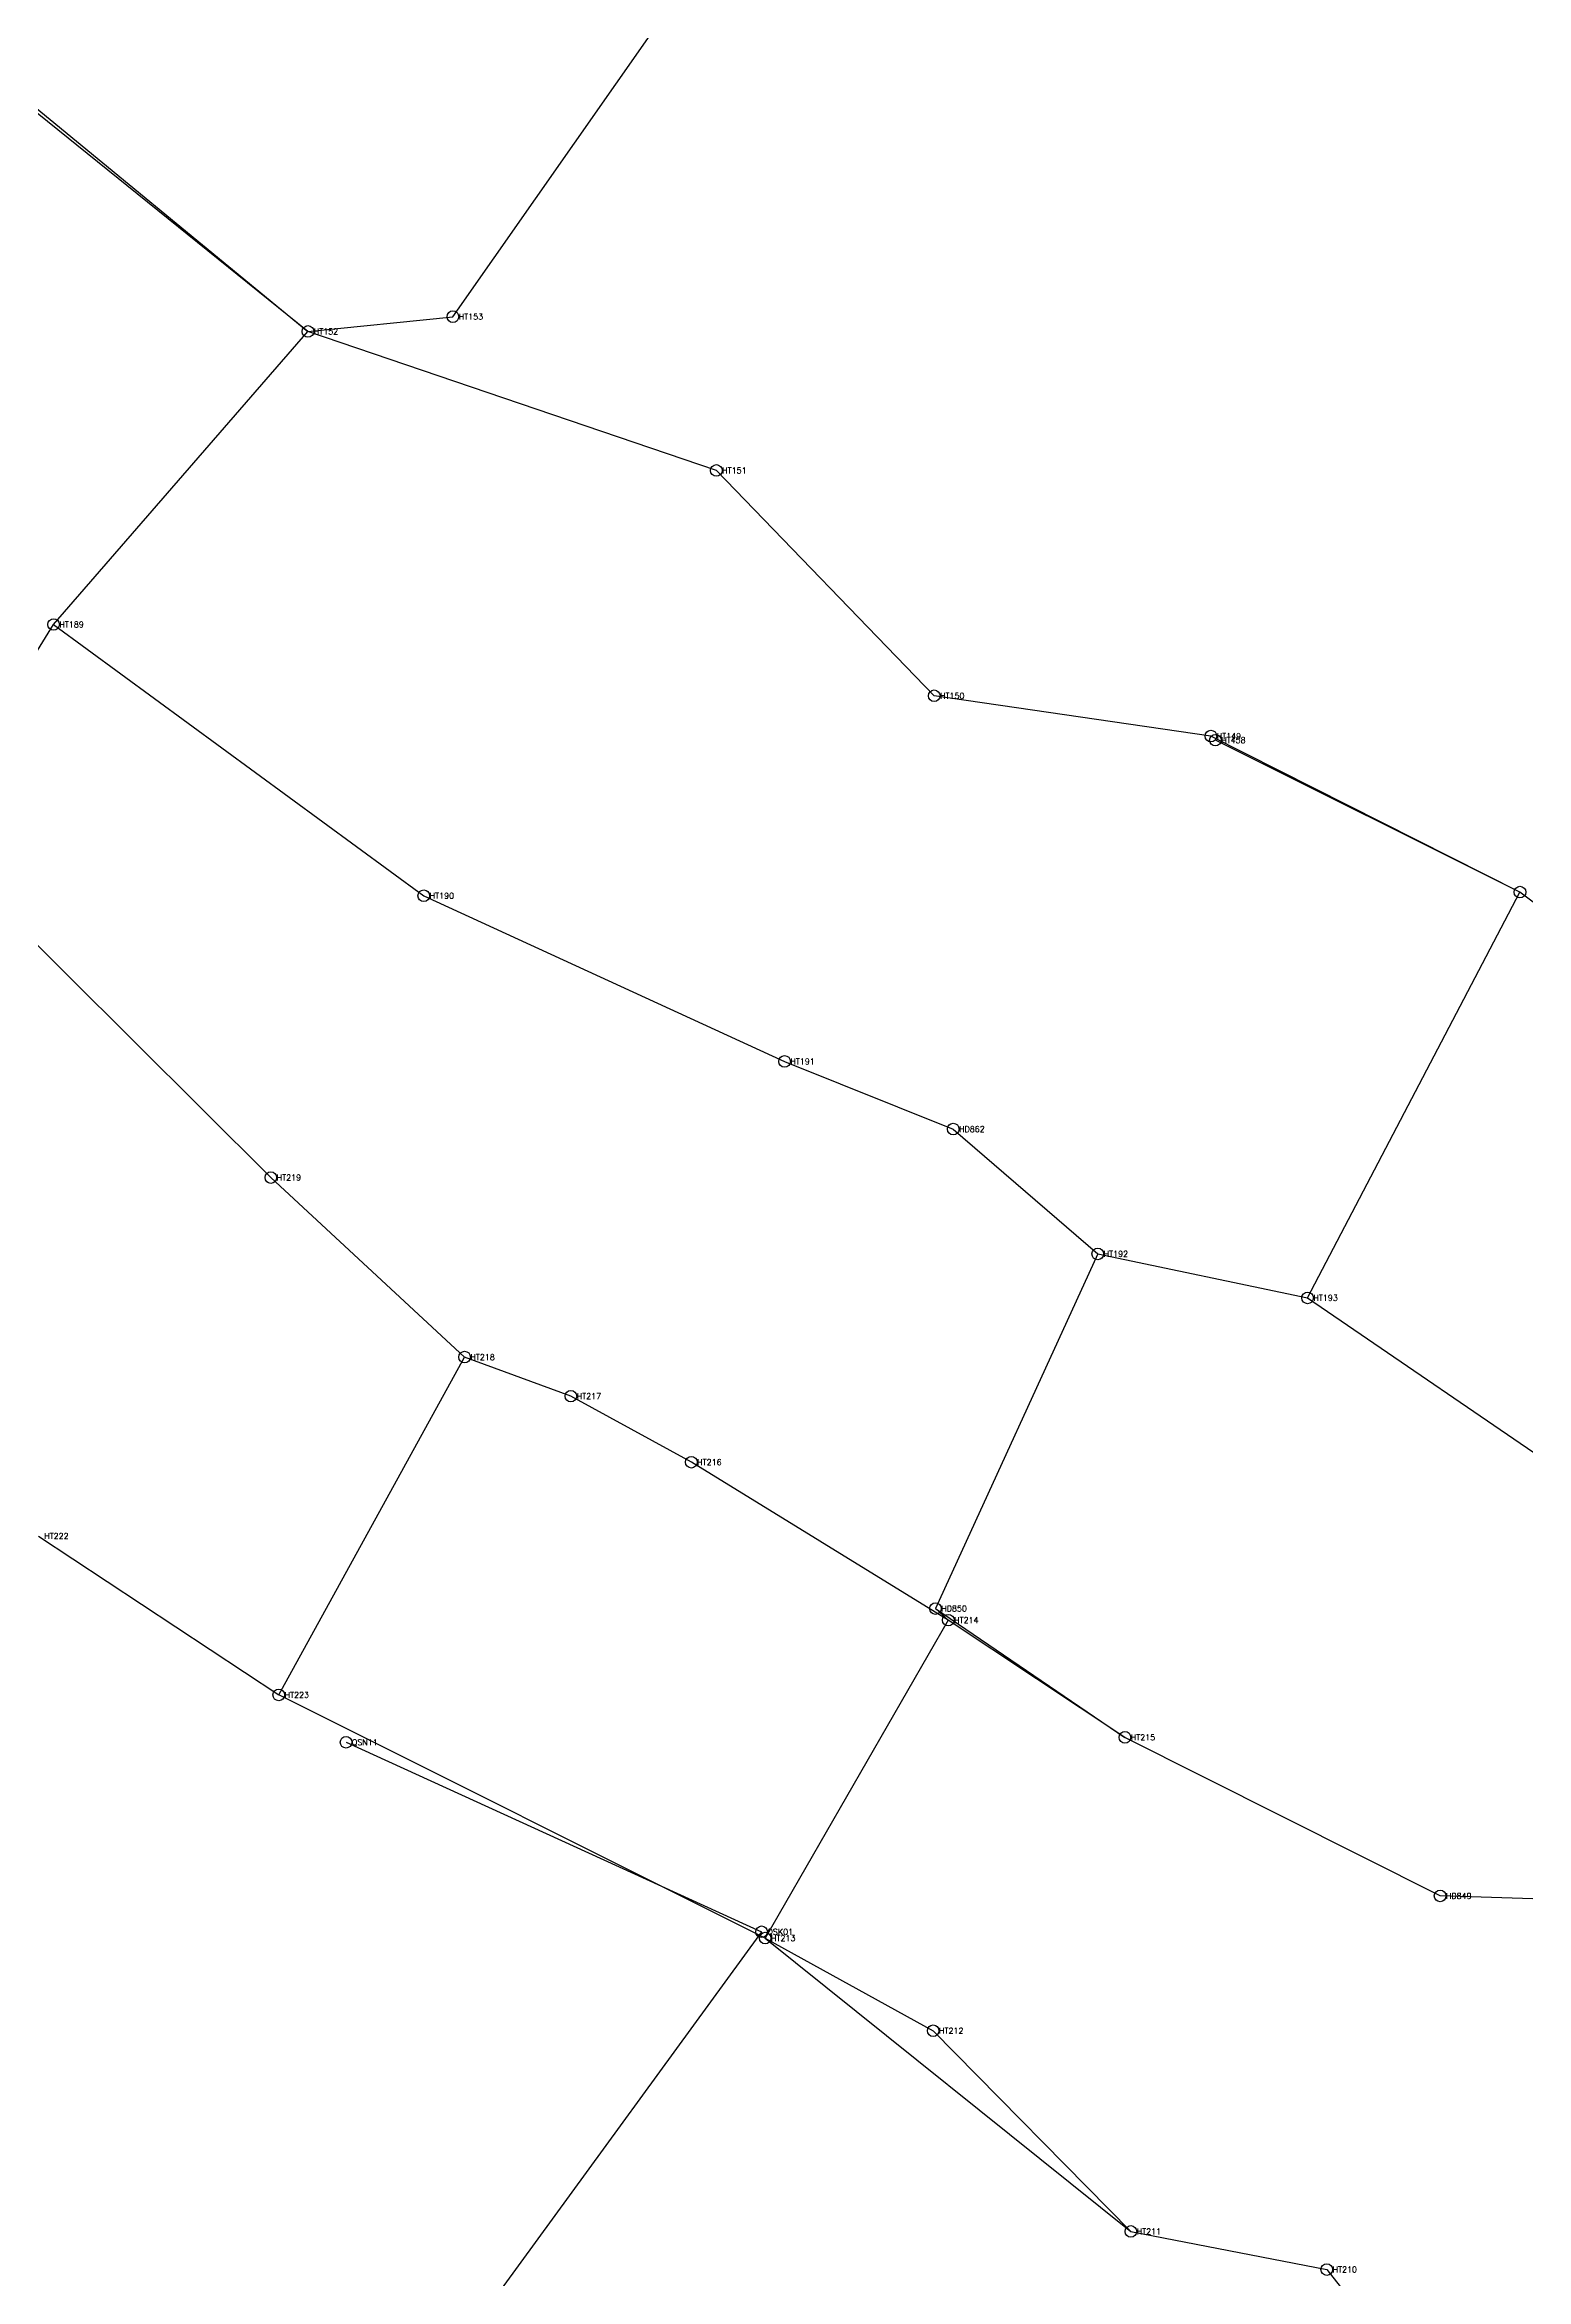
# Model space of a CAD drawing. Extents: x 249003 to 251270, y 2746050 to 2748778.
# Drawn here: x 249830.5 to 250085.3, y 2747908.8 to 2748293.1 of the extents above; entities that cross this region are included whole.
import ezdxf

# ---------------------------------------------------------------- set-up
doc = ezdxf.new("R2010")
doc.units = 0
doc.styles.get("Standard").update_dxf_attribs({"font": 'simplex'})

msp = doc.modelspace()

# ---------------------------------------------------------------- linework, layer by layer
at = {"color": 4}
for p, q in [((249875.815, 2748243.768), (249809.116, 2748297.477)), ((249810.107, 2748297.798), (249875.815, 2748243.768)), ((249900.739, 2748246.308), (249935.874, 2748296.467)), ((249875.815, 2748243.768), (249900.739, 2748246.308)), ((249832.07, 2748193.373), (249875.815, 2748243.768)), ((249946.044, 2748219.86), (249875.815, 2748243.768)), ((249983.514, 2748181.109), (249946.044, 2748219.86)), ((249809.907, 2748157.494), (249832.07, 2748193.373)), ((249832.07, 2748193.373), (249895.728, 2748146.723)), ((250031.098, 2748174.18), (249983.514, 2748181.109)), ((250084.255, 2748147.344), (250031.098, 2748174.18)), ((250084.255, 2748147.344), (250031.871, 2748173.482)), ((249869.423, 2748098.256), (249809.907, 2748157.494)), ((249895.728, 2748146.723), (249957.776, 2748118.23)), ((250047.73, 2748077.564), (250084.255, 2748147.344)), ((250135.768, 2748108.506), (250084.255, 2748147.344)), ((249957.776, 2748118.23), (249986.783, 2748106.592)), ((249986.783, 2748106.592), (250011.641, 2748085.13)), ((249902.751, 2748067.382), (249869.423, 2748098.256)), ((250011.641, 2748085.13), (249983.728, 2748024.134)), ((250011.641, 2748085.13), (250047.73, 2748077.564)), ((250047.73, 2748077.564), (250098.372, 2748042.964)), ((249870.788, 2748009.286), (249902.751, 2748067.382)), ((249921.025, 2748060.661), (249902.751, 2748067.382)), ((249941.746, 2748049.308), (249921.025, 2748060.661)), ((249985.939, 2748022.14), (249941.746, 2748049.308)), ((249829.449, 2748036.613), (249870.788, 2748009.286)), ((249983.728, 2748024.134), (250016.32, 2748001.988)), ((249983.728, 2748024.134), (249985.939, 2748022.14)), ((249985.939, 2748022.14), (249954.444, 2747967.456)), ((250016.32, 2748001.988), (249985.939, 2748022.14)), ((249954.444, 2747967.456), (249870.788, 2748009.286)), ((249882.361, 2748001.137), (249953.829, 2747968.547)), ((250070.517, 2747974.718), (250016.32, 2748001.988)), ((250122.553, 2747973.124), (250070.517, 2747974.718)), ((249953.829, 2747968.547), (249909.018, 2747907.103)), ((249954.444, 2747967.456), (250017.337, 2747917.013)), ((249954.444, 2747967.456), (249983.335, 2747951.534)), ((249983.335, 2747951.534), (250017.337, 2747917.013)), ((250017.337, 2747917.013), (250051.02, 2747910.467)), ((250051.02, 2747910.467), (250072.182, 2747883.664))]:
    msp.add_line(p, q, dxfattribs=at)
for centre in [(249900.739, 2748246.308), (249875.815, 2748243.768), (249946.044, 2748219.86), (249832.07, 2748193.373), (249983.514, 2748181.109), (250031.098, 2748174.18), (250031.871, 2748173.482), (249895.728, 2748146.723), (250084.255, 2748147.344), (249957.776, 2748118.23), (249986.783, 2748106.592), (249869.423, 2748098.256), (250011.641, 2748085.13), (250047.73, 2748077.564), (249902.751, 2748067.382), (249921.025, 2748060.661), (249941.746, 2748049.308), (249983.728, 2748024.134), (249985.939, 2748022.14), (249870.788, 2748009.286), (249882.361, 2748001.137), (250016.32, 2748001.988), (250070.517, 2747974.718), (249953.829, 2747968.547), (249954.444, 2747967.456), (249983.335, 2747951.534), (250017.337, 2747917.013), (250051.02, 2747910.467)]:
    msp.add_circle(centre, 1)

# ---------------------------------------------------------------- texts
at = {"color": 5}
for s, p in [('HT153', (249901.739, 2748245.808)), ('HT152', (249876.815, 2748243.268)), ('HT151', (249947.044, 2748219.36)), ('HT189', (249833.07, 2748192.873)), ('HT150', (249984.514, 2748180.609)), ('HT149', (250032.098, 2748173.68)), ('HT458', (250032.871, 2748172.982)), ('HT190', (249896.728, 2748146.223)), ('HT191', (249958.776, 2748117.73)), ('HD862', (249987.783, 2748106.092)), ('HT219', (249870.423, 2748097.756)), ('HT192', (250012.641, 2748084.63)), ('HT193', (250048.73, 2748077.064)), ('HT218', (249903.751, 2748066.882)), ('HT217', (249922.025, 2748060.161)), ('HT216', (249942.746, 2748048.808)), ('HT222', (249830.449, 2748036.113)), ('HD850', (249984.728, 2748023.634)), ('HT214', (249986.939, 2748021.64)), ('HT223', (249871.788, 2748008.786)), ('QSN11', (249883.361, 2748000.637)), ('HT215', (250017.32, 2748001.488)), ('HD849', (250071.517, 2747974.218)), ('QSK01', (249954.829, 2747968.047)), ('HT213', (249955.444, 2747966.956)), ('HT212', (249984.335, 2747951.034)), ('HT211', (250018.337, 2747916.513)), ('HT210', (250052.02, 2747909.967))]:
    msp.add_text(s, height=1, dxfattribs=at).set_placement(p)

doc.saveas('drawing.dxf')
